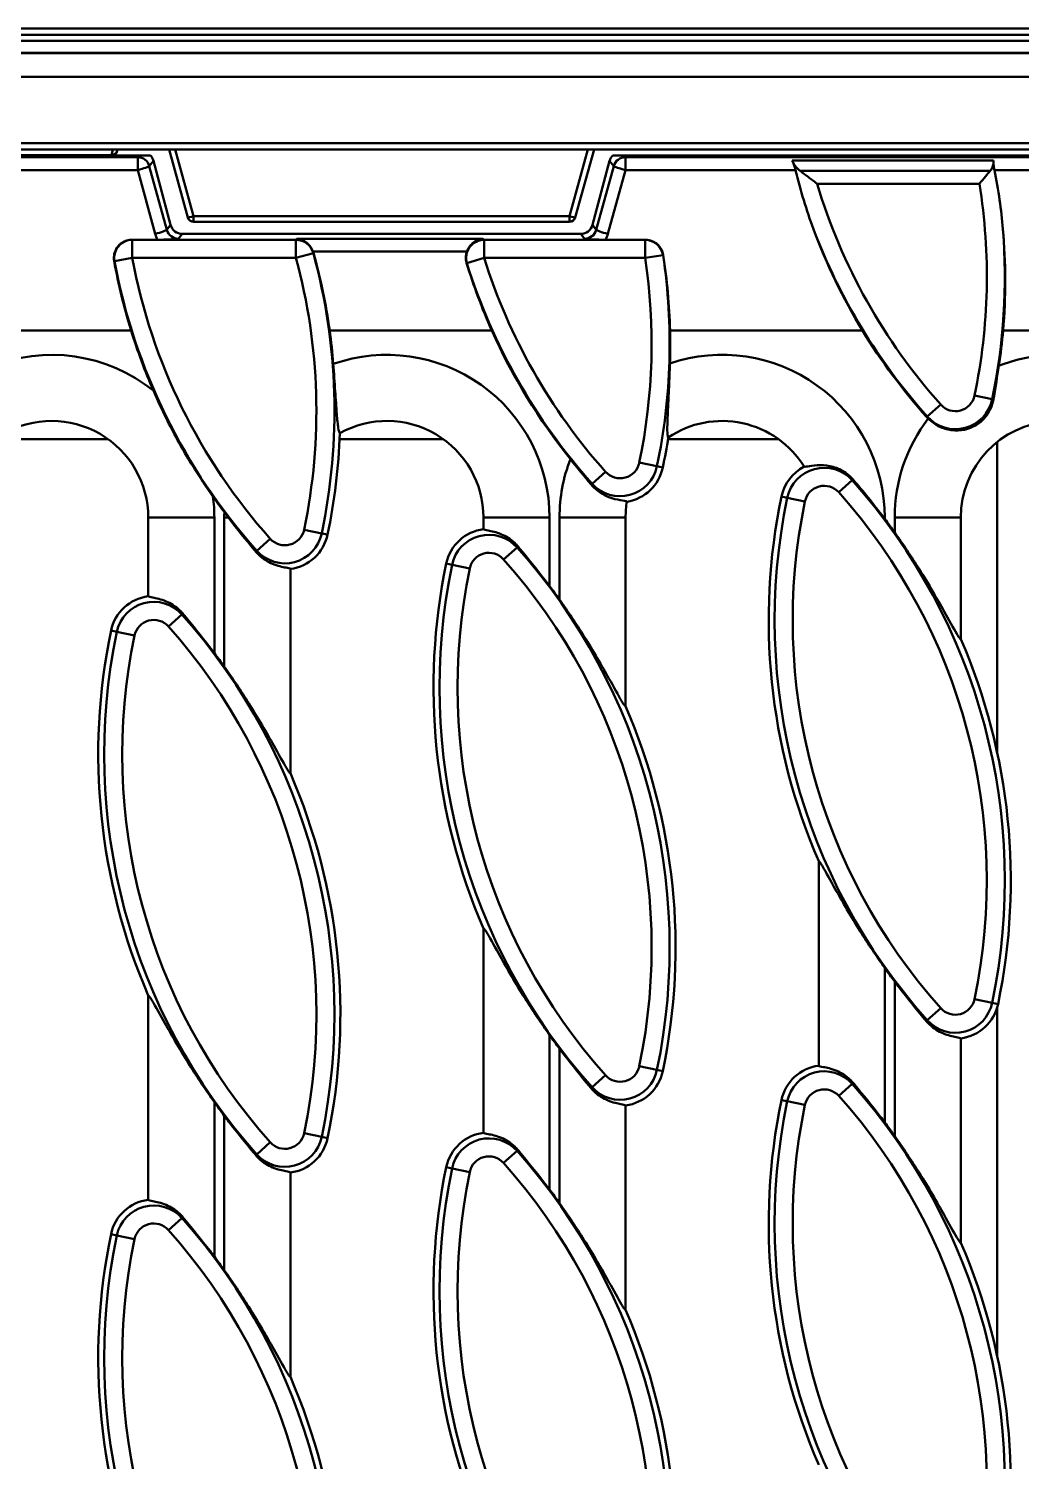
# Model space of a CAD drawing. Header units: millimetres. Extents: x 0 to 2774, y -40 to 1485.
# Drawn here: x 1880.7 to 1963, y 581.3 to 700 of the extents above; entities that cross this region are included whole.
import ezdxf

# ---------------------------------------------------------------- set-up
doc = ezdxf.new("R2010")
doc.units = ezdxf.units.MM
doc.header["$LTSCALE"] = 2.5
doc.layers.add('Sichtbar (ISO)', color=7, linetype='Continuous', lineweight=50)
doc.layers.add('Sichtbar schmal (ISO)', color=7, linetype='Continuous', lineweight=50)

msp = doc.modelspace()

# ---------------------------------------------------------------- linework, layer by layer
at = {"layer": 'Sichtbar (ISO)'}
for p, q in [((1965.988, 700.016), (1465.988, 700.016)), ((1965.988, 698.016), (1465.988, 698.016)), ((1965.988, 696.016), (1465.988, 696.016)), ((1858.138, 690.016), (1887.838, 690.016)), ((1887.728, 690.003), (1858.248, 690.003)), ((1887.838, 690.016), (1892.725, 690.016)), ((1888.087, 689.886), (1888.122, 690.016)), ((1893.933, 684.383), (1892.379, 690.016)), ((1892.886, 690.016), (1927.09, 690.016)), ((1927.597, 690.016), (1926.043, 684.383)), ((1927.251, 690.016), (1965.988, 690.016)), ((1858.372, 689.516), (1887.604, 689.516)), ((1887.604, 689.516), (1889.893, 689.516)), ((1890.837, 689.516), (1889.893, 689.516)), ((1892.512, 683.754), (1891.086, 689.077)), ((1928.89, 689.077), (1927.464, 683.754)), ((1930.083, 689.516), (1929.14, 689.516)), ((1930.083, 689.516), (1965.488, 689.516)), ((1894.415, 684.016), (1925.561, 684.016)), ((1891.439, 682.529), (1889.315, 682.529)), ((1926.502, 683.016), (1893.475, 683.016)), ((1931.842, 682.529), (1928.537, 682.529)), ((1889.227, 675.016), (1876.837, 675.016)), ((1919.116, 675.016), (1905.689, 675.016)), ((1949.83, 675.016), (1933.902, 675.016)), ((1965.488, 675.016), (1961.492, 675.016)), ((1960.988, 640.114), (1960.988, 665.761)), ((1890.655, 659.516), (1890.655, 652.995)), ((1918.433, 659.516), (1918.433, 658.55)), ((1930.21, 643.883), (1930.21, 659.516)), ((1957.988, 649.439), (1957.988, 659.516)), ((1902.433, 638.328), (1902.433, 655.258)), ((1946.21, 631.037), (1946.21, 614.106)), ((1918.433, 625.481), (1918.433, 608.55)), ((1890.655, 619.926), (1890.655, 602.995)), ((1960.988, 590.114), (1960.988, 618.894)), ((1957.988, 599.439), (1957.988, 616.37)), ((1930.21, 593.883), (1930.21, 610.814)), ((1902.433, 588.328), (1902.433, 605.258))]:
    msp.add_line(p, q, dxfattribs=at)
for centre, radius, start, end in [((1887.604, 690.016), 0.5, 270, 345), ((1894.415, 684.516), 0.5, 195.42277, 270), ((1925.561, 684.516), 0.5, 270, 344.57723), ((1936.726, 689.894), 49.775, 197.39184, 203.52081), ((1856.361, 668.36), 49.775, 4.46839, 7.68444), ((1964.504, 695.449), 49.775, 204.2374, 218.65446), ((1884.139, 673.915), 49.775, 358.11784, 1.26655), ((1992.282, 701.005), 49.775, 211.47535, 221.785), ((1911.917, 679.471), 49.775, 351.47381, 354.86459), ((1882.655, 659.516), 8, 0, 119.92904), ((1910.433, 659.516), 8, 0, 119.12127), ((1938.21, 659.516), 8, 31.81441, 123.90218), ((1957.534, 669.953), 3.175, 221.785, 224.96502), ((1965.988, 659.516), 8, 93.58332, 180), ((1856.361, 668.36), 50.212, 348.215, 357.88226), ((1884.139, 673.915), 50.212, 348.215, 351.10984), ((1929.757, 664.398), 3.612, 278.95512, 348.215), ((1946.664, 660.522), 3.612, 117.2781, 168.215), ((1936.726, 689.894), 49.775, 215.13482, 216.97769), ((1992.282, 651.005), 50.212, 168.215, 203.43238), ((1938.21, 659.516), 8, 170.54752, 180), ((1911.917, 629.471), 49.775, 35.35783, 36.96405), ((1901.979, 658.842), 3.612, 277.21491, 348.215), ((1918.886, 654.967), 3.612, 97.21491, 168.215), ((1964.504, 645.449), 50.212, 168.215, 203.43238), ((1891.108, 649.411), 3.612, 97.21491, 168.215), ((1884.139, 623.915), 49.775, 35.35783, 36.96405), ((1936.726, 639.894), 50.212, 168.215, 203.43238), ((1911.917, 629.471), 50.212, 348.215, 23.43238), ((1856.361, 618.36), 49.775, 35.35783, 36.96405), ((1884.139, 623.915), 50.212, 348.215, 23.43238), ((1856.361, 618.36), 50.212, 348.215, 23.43238), ((1992.282, 651.005), 49.775, 215.35783, 216.96405), ((1957.534, 619.953), 3.612, 277.21491, 348.215), ((1964.504, 645.449), 49.775, 215.35783, 216.96405), ((1929.757, 614.398), 3.612, 277.21491, 348.215), ((1946.664, 610.522), 3.612, 97.21491, 168.215), ((1992.282, 601.005), 50.212, 168.215, 203.43238), ((1936.726, 639.894), 49.775, 215.35783, 216.96405), ((1911.917, 579.471), 49.775, 35.35783, 36.96405), ((1901.979, 608.842), 3.612, 277.21491, 348.215), ((1918.886, 604.967), 3.612, 97.21491, 168.215), ((1964.504, 595.449), 50.212, 168.215, 203.43238), ((1891.108, 599.411), 3.612, 97.21491, 168.215), ((1884.139, 573.915), 49.775, 35.35783, 36.96405), ((1936.726, 589.894), 50.212, 168.215, 203.43238), ((1911.917, 579.471), 50.212, 348.215, 23.43238), ((1856.361, 568.36), 49.775, 35.35783, 36.96405), ((1884.139, 573.915), 50.212, 348.215, 23.43238), ((1856.361, 568.36), 50.212, 348.215, 23.43238)]:
    msp.add_arc(centre, radius, start, end, dxfattribs=at)
for centre, major_axis, ratio, start_param, end_param in [((1887.742, 690.529), (-0.137, -0.51), 0.947813, 0.2487076, 0.4682626), ((1890.118, 688.812), (0.612, 0.798), 0.9939744, 5.6316035, 6.1409681), ((1929.858, 688.812), (-0.612, 0.798), 0.9939744, 0.1422172, 0.6515818), ((1893.48, 684.019), (-0.612, -0.798), 0.9939744, 5.6316035, 6.9347671), ((1926.496, 684.019), (0.612, -0.798), 0.9939744, 5.6316035, 6.9347671), ((1992.282, 700.679), (0, -49.606), 0.9999784, 5.067785, 5.2561266), ((1911.917, 679.144), (0, 49.748), 0.9999784, 4.6293024, 4.7983989), ((1856.361, 668.033), (0, 49.821), 0.9999784, 4.8530135, 4.984746), ((1884.139, 673.588), (0, 49.784), 0.9999784, 4.7410599, 4.8671749), ((1936.726, 689.567), (0, -49.679), 0.9999784, 4.8903682, 5.0096603), ((1964.504, 695.123), (0, -49.643), 0.9999784, 5.0092597, 5.1294146)]:
    msp.add_ellipse(centre, major_axis=major_axis, ratio=ratio, start_param=start_param, end_param=end_param, dxfattribs=at)
for points in [[(1892.725, 690.016), (1892.778, 690.016), (1892.833, 690.016), (1892.886, 690.016)], [(1927.09, 690.016), (1927.143, 690.016), (1927.198, 690.015), (1927.251, 690.016)], [(1944.294, 688.299), (1944.694, 686.619), (1945.202, 684.966), (1945.776, 683.418)], [(1961.48, 683.418), (1961.342, 685.011), (1961.107, 686.658), (1960.766, 688.299)], [(1904.344, 681.435), (1904.334, 681.471), (1904.322, 681.508), (1904.309, 681.544)], [(1927.357, 662.253), (1926.798, 662.921), (1926.213, 663.634), (1925.633, 664.359)], [(1897.295, 659.516), (1897.184, 659.661), (1897.073, 659.807), (1896.962, 659.954)], [(1951.601, 659.516), (1951.63, 659.478), (1951.659, 659.44), (1951.688, 659.401)]]:
    msp.add_open_spline(points, degree=3, dxfattribs=at)
for points, knots in [([(1944.022, 689.081), (1944.041, 689.031), (1944.064, 688.975), (1944.128, 688.819), (1944.17, 688.713), (1944.24, 688.503), (1944.27, 688.402), (1944.294, 688.299)], [-0.095069279, -0.095069279, -0.095069279, -0.095069279, -0.072592071, -0.072592071, -0.036211432, -0.036211432, -0.004493097, -0.004493097, -0.004493097, -0.004493097]), ([(1944.68, 688.228), (1944.514, 688.355), (1944.36, 688.516), (1944.162, 688.788), (1944.079, 688.935), (1944.022, 689.081)], [0.94311037, 0.94311037, 0.94311037, 0.94311037, 1.01350345, 1.01350345, 1.07286695, 1.07286695, 1.07286695, 1.07286695]), ([(1960.69, 689.081), (1960.698, 688.932), (1960.68, 688.775), (1960.599, 688.504), (1960.522, 688.352), (1960.419, 688.228)], [0.02809216, 0.02809216, 0.02809216, 0.02809216, 0.08694069, 0.08694069, 0.14551448, 0.14551448, 0.14551448, 0.14551448]), ([(1960.766, 688.299), (1960.747, 688.389), (1960.733, 688.48), (1960.708, 688.688), (1960.702, 688.8), (1960.695, 688.967), (1960.693, 689.027), (1960.69, 689.081)], [-0.097405404, -0.097405404, -0.097405404, -0.097405404, -0.069804734, -0.069804734, -0.03371985, -0.03371985, -0.010692875, -0.010692875, -0.010692875, -0.010692875]), ([(1946.084, 687.167), (1946.082, 687.169), (1946.08, 687.17), (1945.827, 687.359), (1945.573, 687.549), (1945.085, 687.919), (1944.865, 688.087), (1944.68, 688.228)], [-0.1621279, -0.1621279, -0.1621279, -0.1621279, -0.16145375, -0.16145375, -0.08150631, -0.08150631, 0, 0, 0, 0]), ([(1960.419, 688.228), (1960.304, 688.091), (1960.173, 687.935), (1959.873, 687.579), (1959.701, 687.375), (1959.527, 687.171), (1959.526, 687.169), (1959.524, 687.167)], [-0.14747102, -0.14747102, -0.14747102, -0.14747102, -0.07970014, -0.07970014, 0, 0, 0.00068904, 0.00068904, 0.00068904, 0.00068904]), ([(1889.315, 682.529), (1889.169, 682.529), (1889.023, 682.508), (1888.741, 682.424), (1888.608, 682.362), (1888.322, 682.175), (1888.181, 682.037), (1887.961, 681.717), (1887.883, 681.538), (1887.802, 681.159), (1887.798, 680.963), (1887.833, 680.772)], [-0.263177, -0.263177, -0.263177, -0.263177, -0.21915499, -0.21915499, -0.17517449, -0.17517449, -0.1166475, -0.1166475, -0.05834125, -0.05834125, 0, 0, 0, 0]), ([(1893.167, 682.615), (1893.166, 682.615), (1893.164, 682.615), (1892.984, 682.599), (1892.804, 682.583), (1892.429, 682.558), (1892.217, 682.545), (1891.779, 682.531), (1891.6, 682.529), (1891.439, 682.529)], [-0.00065488, -0.00065488, -0.00065488, -0.00065488, 0, 0, 0.07547715, 0.07547715, 0.14261854, 0.14261854, 0.19578519, 0.19578519, 0.19578519, 0.19578519]), ([(1904.309, 681.544), (1904.283, 681.616), (1904.251, 681.688), (1904.149, 681.881), (1904.07, 681.993), (1903.864, 682.225), (1903.731, 682.333), (1903.393, 682.531), (1903.18, 682.598), (1902.966, 682.615), (1902.965, 682.615), (1902.963, 682.615)], [-0.2085571, -0.2085571, -0.2085571, -0.2085571, -0.1848341, -0.1848341, -0.14182453, -0.14182453, -0.08370574, -0.08370574, 0, 0, 0.00067984, 0.00067984, 0.00067984, 0.00067984]), ([(1918.36, 682.615), (1918.358, 682.615), (1918.357, 682.615), (1918.21, 682.603), (1918.065, 682.565), (1917.788, 682.443), (1917.656, 682.358), (1917.427, 682.155), (1917.328, 682.042), (1917.175, 681.808), (1917.117, 681.695), (1917.067, 681.566), (1917.063, 681.555), (1917.059, 681.544)], [-0.26844356, -0.26844356, -0.26844356, -0.26844356, -0.2677908, -0.2677908, -0.21012445, -0.21012445, -0.15473179, -0.15473179, -0.10664602, -0.10664602, -0.06856541, -0.06856541, -0.06506453, -0.06506453, -0.06506453, -0.06506453]), ([(1928.537, 682.529), (1928.376, 682.529), (1928.197, 682.531), (1927.759, 682.545), (1927.547, 682.558), (1927.172, 682.583), (1926.992, 682.599), (1926.812, 682.615), (1926.811, 682.615), (1926.809, 682.615)], [0, 0, 0, 0, 0.04816986, 0.04816986, 0.10900106, 0.10900106, 0.17738463, 0.17738463, 0.17797798, 0.17797798, 0.17797798, 0.17797798]), ([(1933.327, 681.264), (1933.302, 681.42), (1933.253, 681.572), (1933.108, 681.855), (1933.013, 681.984), (1932.761, 682.233), (1932.596, 682.342), (1932.233, 682.491), (1932.038, 682.529), (1931.842, 682.529)], [-0.21324872, -0.21324872, -0.21324872, -0.21324872, -0.16547008, -0.16547008, -0.11767346, -0.11767346, -0.05890351, -0.05890351, 0, 0, 0, 0]), ([(1917.059, 681.544), (1917.015, 681.425), (1916.987, 681.301), (1916.957, 680.981), (1916.977, 680.787), (1917.034, 680.601)], [-0.096568685, -0.096568685, -0.096568685, -0.096568685, -0.058343818, -0.058343818, 0, 0, 0, 0]), ([(1905.985, 672.238), (1906.045, 671.469), (1906.099, 670.705), (1906.196, 669.293), (1906.238, 668.648), (1906.318, 667.632), (1906.356, 667.237), (1906.441, 666.694), (1906.487, 666.539), (1906.539, 666.504)], [-0.83946536, -0.83946536, -0.83946536, -0.83946536, -0.60841868, -0.60841868, -0.38200031, -0.38200031, -0.18504389, -0.18504389, 0, 0, 0, 0]), ([(1933.887, 672.281), (1933.871, 671.795), (1933.853, 671.312), (1933.813, 670.368), (1933.792, 669.909), (1933.737, 668.758), (1933.703, 668.099), (1933.668, 667.139), (1933.661, 666.785), (1933.682, 666.317), (1933.706, 666.185), (1933.748, 666.155)], [-0.86498591, -0.86498591, -0.86498591, -0.86498591, -0.71988853, -0.71988853, -0.5752164, -0.5752164, -0.33887455, -0.33887455, -0.15901342, -0.15901342, 0, 0, 0, 0]), ([(1961.142, 672.091), (1961.007, 671.192), (1960.862, 670.302), (1960.706, 669.402), (1960.697, 669.348), (1960.688, 669.295)], [-0.52212681, -0.52212681, -0.52212681, -0.52212681, -0.25051168, -0.25051168, -0.23341068, -0.23341068, -0.23341068, -0.23341068]), ([(1896.02, 661.248), (1895.692, 661.715), (1895.369, 662.188), (1894.77, 663.097), (1894.487, 663.542), (1893.86, 664.563), (1893.533, 665.123), (1892.871, 666.316), (1892.56, 666.908), (1891.838, 668.355), (1891.453, 669.187), (1891.087, 670.029)], [-0.99107799, -0.99107799, -0.99107799, -0.99107799, -0.82202369, -0.82202369, -0.66846052, -0.66846052, -0.4742175, -0.4742175, -0.27546673, -0.27546673, 0, 0, 0, 0]), ([(1960.688, 669.295), (1960.642, 669.032), (1960.563, 668.775), (1960.325, 668.245), (1960.15, 667.972), (1959.734, 667.513), (1959.514, 667.33), (1958.946, 666.985), (1958.611, 666.862), (1957.945, 666.725), (1957.577, 666.709), (1956.856, 666.807), (1956.514, 666.908), (1955.858, 667.228), (1955.553, 667.444), (1955.288, 667.71)], [-0.73449224, -0.73449224, -0.73449224, -0.73449224, -0.64825933, -0.64825933, -0.54719099, -0.54719099, -0.45836789, -0.45836789, -0.34416788, -0.34416788, -0.22323963, -0.22323963, -0.11271309, -0.11271309, 0, 0, 0, 0]), ([(1945.008, 663.733), (1945.08, 663.715), (1945.226, 663.738), (1945.684, 663.812), (1945.988, 663.859), (1946.68, 663.858), (1947.04, 663.819), (1947.765, 663.609), (1948.12, 663.448), (1948.674, 663.058), (1948.879, 662.874), (1949.061, 662.664)], [-0.80285678, -0.80285678, -0.80285678, -0.80285678, -0.65849774, -0.65849774, -0.51041371, -0.51041371, -0.37627405, -0.37627405, -0.24873873, -0.24873873, -0.16363193, -0.16363193, -0.16363193, -0.16363193]), ([(1949.061, 662.664), (1949.481, 662.179), (1949.893, 661.686), (1950.742, 660.635), (1951.175, 660.079), (1951.601, 659.516)], [-0.40773775, -0.40773775, -0.40773775, -0.40773775, -0.21201726, -0.21201726, 0, 0, 0, 0]), ([(1930.319, 660.829), (1930.259, 660.887), (1930.044, 660.91), (1929.501, 661.004), (1929.173, 661.073), (1928.5, 661.339), (1928.181, 661.511), (1927.695, 661.892), (1927.518, 662.061), (1927.357, 662.253)], [-0.69657519, -0.69657519, -0.69657519, -0.69657519, -0.53053486, -0.53053486, -0.37895062, -0.37895062, -0.2483974, -0.2483974, -0.16724771, -0.16724771, -0.16724771, -0.16724771]), ([(1899.568, 656.688), (1899.524, 656.741), (1899.479, 656.794), (1898.728, 657.692), (1897.993, 658.605), (1897.322, 659.481), (1897.308, 659.498), (1897.295, 659.516)], [0.70958265, 0.70958265, 0.70958265, 0.70958265, 0.73010989, 0.73010989, 1.0546565, 1.0546565, 1.06126588, 1.06126588, 1.06126588, 1.06126588]), ([(1918.433, 658.55), (1918.481, 658.51), (1918.612, 658.48), (1919.087, 658.388), (1919.485, 658.312), (1920.093, 658.053), (1920.284, 657.958), (1920.668, 657.714), (1920.86, 657.566), (1921.119, 657.32), (1921.21, 657.224), (1921.297, 657.121)], [0.04336489, 0.04336489, 0.04336489, 0.04336489, 0.19996601, 0.19996601, 0.39993202, 0.39993202, 0.47560066, 0.47560066, 0.55126929, 0.55126929, 0.59299387, 0.59299387, 0.59299387, 0.59299387]), ([(1952.511, 658.275), (1953.194, 657.311), (1953.89, 656.273), (1955.314, 654.015), (1956.022, 652.794), (1956.983, 651.076), (1957.39, 650.326), (1957.734, 649.75), (1957.811, 649.628), (1957.926, 649.474), (1957.966, 649.436), (1957.988, 649.439)], [3.485316, 3.485316, 3.485316, 3.485316, 3.8312275, 3.8312275, 4.2428686, 4.2428686, 4.5039478, 4.5039478, 4.5816976, 4.5816976, 4.6534636, 4.6534636, 4.6534636, 4.6534636]), ([(1902.433, 655.258), (1902.384, 655.299), (1902.253, 655.329), (1901.778, 655.421), (1901.38, 655.497), (1900.772, 655.756), (1900.581, 655.851), (1900.197, 656.095), (1900.005, 656.243), (1899.746, 656.489), (1899.655, 656.585), (1899.568, 656.688)], [0.04336489, 0.04336489, 0.04336489, 0.04336489, 0.19996601, 0.19996601, 0.39993202, 0.39993202, 0.47560066, 0.47560066, 0.55126929, 0.55126929, 0.59299387, 0.59299387, 0.59299387, 0.59299387]), ([(1921.297, 657.121), (1921.341, 657.068), (1921.386, 657.015), (1922.137, 656.117), (1922.872, 655.204), (1923.656, 654.182), (1923.782, 654.015), (1923.91, 653.846)], [0.70958265, 0.70958265, 0.70958265, 0.70958265, 0.73010989, 0.73010989, 1.0546565, 1.0546565, 1.11670002, 1.11670002, 1.11670002, 1.11670002]), ([(1890.655, 652.995), (1890.703, 652.954), (1890.834, 652.925), (1891.31, 652.832), (1891.707, 652.757), (1892.315, 652.498), (1892.506, 652.402), (1892.89, 652.159), (1893.082, 652.01), (1893.341, 651.764), (1893.432, 651.669), (1893.519, 651.565)], [0.04336489, 0.04336489, 0.04336489, 0.04336489, 0.19996601, 0.19996601, 0.39993202, 0.39993202, 0.47560066, 0.47560066, 0.55126929, 0.55126929, 0.59299387, 0.59299387, 0.59299387, 0.59299387]), ([(1924.733, 652.719), (1925.417, 651.756), (1926.113, 650.718), (1927.536, 648.459), (1928.244, 647.238), (1929.205, 645.52), (1929.612, 644.77), (1929.956, 644.195), (1930.033, 644.072), (1930.148, 643.918), (1930.188, 643.881), (1930.21, 643.883)], [3.485316, 3.485316, 3.485316, 3.485316, 3.8312275, 3.8312275, 4.2428686, 4.2428686, 4.5039478, 4.5039478, 4.5816976, 4.5816976, 4.6534636, 4.6534636, 4.6534636, 4.6534636]), ([(1893.519, 651.565), (1893.563, 651.512), (1893.608, 651.459), (1894.359, 650.561), (1895.094, 649.648), (1895.878, 648.626), (1896.005, 648.459), (1896.132, 648.29)], [0.70958265, 0.70958265, 0.70958265, 0.70958265, 0.73010989, 0.73010989, 1.0546565, 1.0546565, 1.11670002, 1.11670002, 1.11670002, 1.11670002]), ([(1896.955, 647.164), (1897.639, 646.2), (1898.335, 645.162), (1899.758, 642.903), (1900.467, 641.683), (1901.428, 639.965), (1901.834, 639.215), (1902.178, 638.639), (1902.255, 638.517), (1902.37, 638.363), (1902.411, 638.325), (1902.433, 638.328)], [3.485316, 3.485316, 3.485316, 3.485316, 3.8312275, 3.8312275, 4.2428686, 4.2428686, 4.5039478, 4.5039478, 4.5816976, 4.5816976, 4.6534636, 4.6534636, 4.6534636, 4.6534636]), ([(1951.688, 622.201), (1951.004, 623.164), (1950.308, 624.202), (1948.884, 626.461), (1948.176, 627.682), (1947.215, 629.4), (1946.809, 630.15), (1946.465, 630.725), (1946.388, 630.848), (1946.272, 631.002), (1946.232, 631.039), (1946.21, 631.037)], [3.485316, 3.485316, 3.485316, 3.485316, 3.8312275, 3.8312275, 4.2428686, 4.2428686, 4.5039478, 4.5039478, 4.5816976, 4.5816976, 4.6534636, 4.6534636, 4.6534636, 4.6534636]), ([(1923.91, 616.645), (1923.226, 617.609), (1922.53, 618.647), (1921.107, 620.905), (1920.398, 622.126), (1919.437, 623.844), (1919.031, 624.594), (1918.687, 625.17), (1918.61, 625.292), (1918.495, 625.446), (1918.454, 625.484), (1918.433, 625.481)], [3.485316, 3.485316, 3.485316, 3.485316, 3.8312275, 3.8312275, 4.2428686, 4.2428686, 4.5039478, 4.5039478, 4.5816976, 4.5816976, 4.6534636, 4.6534636, 4.6534636, 4.6534636]), ([(1955.124, 617.799), (1955.079, 617.852), (1955.035, 617.905), (1954.283, 618.803), (1953.548, 619.716), (1952.765, 620.738), (1952.638, 620.905), (1952.511, 621.074)], [0.70958265, 0.70958265, 0.70958265, 0.70958265, 0.73010989, 0.73010989, 1.0546565, 1.0546565, 1.11670002, 1.11670002, 1.11670002, 1.11670002]), ([(1896.132, 611.09), (1895.448, 612.053), (1894.752, 613.091), (1893.329, 615.35), (1892.621, 616.571), (1891.66, 618.289), (1891.253, 619.038), (1890.909, 619.614), (1890.832, 619.737), (1890.717, 619.891), (1890.677, 619.928), (1890.655, 619.926)], [3.485316, 3.485316, 3.485316, 3.485316, 3.8312275, 3.8312275, 4.2428686, 4.2428686, 4.5039478, 4.5039478, 4.5816976, 4.5816976, 4.6534636, 4.6534636, 4.6534636, 4.6534636]), ([(1957.988, 616.37), (1957.94, 616.41), (1957.809, 616.44), (1957.333, 616.532), (1956.935, 616.608), (1956.328, 616.867), (1956.137, 616.962), (1955.753, 617.206), (1955.561, 617.354), (1955.302, 617.6), (1955.211, 617.696), (1955.124, 617.799)], [0.04336489, 0.04336489, 0.04336489, 0.04336489, 0.19996601, 0.19996601, 0.39993202, 0.39993202, 0.47560066, 0.47560066, 0.55126929, 0.55126929, 0.59299387, 0.59299387, 0.59299387, 0.59299387]), ([(1927.346, 612.244), (1927.302, 612.297), (1927.257, 612.35), (1926.506, 613.248), (1925.771, 614.161), (1924.987, 615.183), (1924.86, 615.349), (1924.733, 615.519)], [0.70958265, 0.70958265, 0.70958265, 0.70958265, 0.73010989, 0.73010989, 1.0546565, 1.0546565, 1.11670002, 1.11670002, 1.11670002, 1.11670002]), ([(1946.21, 614.106), (1946.259, 614.065), (1946.39, 614.036), (1946.865, 613.943), (1947.263, 613.868), (1947.871, 613.609), (1948.062, 613.513), (1948.446, 613.27), (1948.638, 613.121), (1948.897, 612.875), (1948.988, 612.78), (1949.074, 612.676)], [0.04336489, 0.04336489, 0.04336489, 0.04336489, 0.19996601, 0.19996601, 0.39993202, 0.39993202, 0.47560066, 0.47560066, 0.55126929, 0.55126929, 0.59299387, 0.59299387, 0.59299387, 0.59299387]), ([(1949.074, 612.676), (1949.119, 612.623), (1949.163, 612.57), (1949.915, 611.672), (1950.65, 610.759), (1951.433, 609.737), (1951.56, 609.571), (1951.688, 609.401)], [0.70958265, 0.70958265, 0.70958265, 0.70958265, 0.73010989, 0.73010989, 1.0546565, 1.0546565, 1.11670002, 1.11670002, 1.11670002, 1.11670002]), ([(1930.21, 610.814), (1930.162, 610.855), (1930.031, 610.884), (1929.555, 610.977), (1929.158, 611.052), (1928.55, 611.311), (1928.359, 611.407), (1927.975, 611.65), (1927.783, 611.799), (1927.524, 612.045), (1927.433, 612.14), (1927.346, 612.244)], [0.04336489, 0.04336489, 0.04336489, 0.04336489, 0.19996601, 0.19996601, 0.39993202, 0.39993202, 0.47560066, 0.47560066, 0.55126929, 0.55126929, 0.59299387, 0.59299387, 0.59299387, 0.59299387]), ([(1899.568, 606.688), (1899.524, 606.741), (1899.479, 606.794), (1898.728, 607.692), (1897.993, 608.605), (1897.209, 609.627), (1897.083, 609.794), (1896.955, 609.963)], [0.70958265, 0.70958265, 0.70958265, 0.70958265, 0.73010989, 0.73010989, 1.0546565, 1.0546565, 1.11670002, 1.11670002, 1.11670002, 1.11670002]), ([(1918.433, 608.55), (1918.481, 608.51), (1918.612, 608.48), (1919.087, 608.388), (1919.485, 608.312), (1920.093, 608.053), (1920.284, 607.958), (1920.668, 607.714), (1920.86, 607.566), (1921.119, 607.32), (1921.21, 607.224), (1921.297, 607.121)], [0.04336489, 0.04336489, 0.04336489, 0.04336489, 0.19996601, 0.19996601, 0.39993202, 0.39993202, 0.47560066, 0.47560066, 0.55126929, 0.55126929, 0.59299387, 0.59299387, 0.59299387, 0.59299387]), ([(1952.511, 608.275), (1953.194, 607.311), (1953.89, 606.273), (1955.314, 604.015), (1956.022, 602.794), (1956.983, 601.076), (1957.39, 600.326), (1957.734, 599.75), (1957.811, 599.628), (1957.926, 599.474), (1957.966, 599.436), (1957.988, 599.439)], [3.485316, 3.485316, 3.485316, 3.485316, 3.8312275, 3.8312275, 4.2428686, 4.2428686, 4.5039478, 4.5039478, 4.5816976, 4.5816976, 4.6534636, 4.6534636, 4.6534636, 4.6534636]), ([(1902.433, 605.258), (1902.384, 605.299), (1902.253, 605.329), (1901.778, 605.421), (1901.38, 605.497), (1900.772, 605.756), (1900.581, 605.851), (1900.197, 606.095), (1900.005, 606.243), (1899.746, 606.489), (1899.655, 606.585), (1899.568, 606.688)], [0.04336489, 0.04336489, 0.04336489, 0.04336489, 0.19996601, 0.19996601, 0.39993202, 0.39993202, 0.47560066, 0.47560066, 0.55126929, 0.55126929, 0.59299387, 0.59299387, 0.59299387, 0.59299387]), ([(1921.297, 607.121), (1921.341, 607.068), (1921.386, 607.015), (1922.137, 606.117), (1922.872, 605.204), (1923.656, 604.182), (1923.782, 604.015), (1923.91, 603.846)], [0.70958265, 0.70958265, 0.70958265, 0.70958265, 0.73010989, 0.73010989, 1.0546565, 1.0546565, 1.11670002, 1.11670002, 1.11670002, 1.11670002]), ([(1890.655, 602.995), (1890.703, 602.954), (1890.834, 602.925), (1891.31, 602.832), (1891.707, 602.757), (1892.315, 602.498), (1892.506, 602.402), (1892.89, 602.159), (1893.082, 602.01), (1893.341, 601.764), (1893.432, 601.669), (1893.519, 601.565)], [0.04336489, 0.04336489, 0.04336489, 0.04336489, 0.19996601, 0.19996601, 0.39993202, 0.39993202, 0.47560066, 0.47560066, 0.55126929, 0.55126929, 0.59299387, 0.59299387, 0.59299387, 0.59299387]), ([(1924.733, 602.719), (1925.417, 601.756), (1926.113, 600.718), (1927.536, 598.459), (1928.244, 597.238), (1929.205, 595.52), (1929.612, 594.77), (1929.956, 594.195), (1930.033, 594.072), (1930.148, 593.918), (1930.188, 593.881), (1930.21, 593.883)], [3.485316, 3.485316, 3.485316, 3.485316, 3.8312275, 3.8312275, 4.2428686, 4.2428686, 4.5039478, 4.5039478, 4.5816976, 4.5816976, 4.6534636, 4.6534636, 4.6534636, 4.6534636]), ([(1893.519, 601.565), (1893.563, 601.512), (1893.608, 601.459), (1894.359, 600.561), (1895.094, 599.648), (1895.878, 598.626), (1896.005, 598.459), (1896.132, 598.29)], [0.70958265, 0.70958265, 0.70958265, 0.70958265, 0.73010989, 0.73010989, 1.0546565, 1.0546565, 1.11670002, 1.11670002, 1.11670002, 1.11670002]), ([(1896.955, 597.164), (1897.639, 596.2), (1898.335, 595.162), (1899.758, 592.903), (1900.467, 591.683), (1901.428, 589.965), (1901.834, 589.215), (1902.178, 588.639), (1902.255, 588.517), (1902.37, 588.363), (1902.411, 588.325), (1902.433, 588.328)], [3.485316, 3.485316, 3.485316, 3.485316, 3.8312275, 3.8312275, 4.2428686, 4.2428686, 4.5039478, 4.5039478, 4.5816976, 4.5816976, 4.6534636, 4.6534636, 4.6534636, 4.6534636])]:
    msp.add_open_spline(points, degree=3, knots=knots, dxfattribs=at)
at = {"layer": 'Sichtbar schmal (ISO)'}
for p, q in [((1465.988, 699.516), (1965.988, 699.516)), ((1965.988, 699.016), (1465.988, 699.016)), ((1465.988, 697.99), (1965.988, 697.99)), ((1965.988, 690.516), (1465.988, 690.516)), ((1887.728, 690.003), (1887.604, 689.54)), ((1894.415, 684.472), (1892.886, 690.016)), ((1927.09, 690.016), (1925.561, 684.472)), ((1889.782, 689.37), (1736.194, 689.37)), ((1887.604, 689.54), (1858.372, 689.54)), ((1887.604, 689.516), (1887.604, 689.54)), ((1889.893, 689.516), (1889.782, 689.37)), ((1889.782, 688.299), (1889.782, 689.37)), ((1890.744, 688.632), (1891.086, 689.077)), ((1892.197, 683.344), (1890.744, 688.632)), ((1929.232, 688.632), (1927.779, 683.344)), ((1928.89, 689.077), (1929.232, 688.632)), ((1930.194, 689.37), (1930.083, 689.516)), ((1965.488, 689.37), (1930.194, 689.37)), ((1930.194, 689.37), (1930.194, 688.299)), ((1960.69, 689.081), (1944.022, 689.081)), ((1871.177, 688.299), (1889.782, 688.299)), ((1889.782, 688.299), (1891.235, 683.011)), ((1928.741, 683.011), (1930.194, 688.299)), ((1930.194, 688.299), (1944.294, 688.299)), ((1960.419, 688.228), (1944.68, 688.228)), ((1960.766, 688.299), (1965.488, 688.299)), ((1959.524, 687.167), (1946.084, 687.167)), ((1892.512, 683.754), (1892.197, 683.344)), ((1894.415, 684.472), (1894.415, 684.016)), ((1925.561, 684.472), (1894.415, 684.472)), ((1925.561, 684.016), (1925.561, 684.472)), ((1927.779, 683.344), (1927.464, 683.754)), ((1889.322, 682.523), (1889.322, 681.029)), ((1889.322, 682.523), (1902.893, 682.523)), ((1893.167, 682.615), (1893.475, 683.016)), ((1902.893, 681.029), (1902.893, 682.523)), ((1918.36, 682.615), (1902.963, 682.615)), ((1918.485, 682.523), (1918.485, 681.029)), ((1918.485, 682.523), (1931.837, 682.523)), ((1926.502, 683.016), (1926.809, 682.615)), ((1931.837, 681.029), (1931.837, 682.523)), ((1904.335, 681.421), (1902.893, 681.029)), ((1904.309, 681.544), (1917.059, 681.544)), ((1933.315, 681.249), (1931.837, 681.029)), ((1889.322, 681.029), (1887.854, 680.754)), ((1889.322, 681.029), (1902.893, 681.029)), ((1918.485, 681.029), (1917.059, 680.582)), ((1918.485, 681.029), (1931.837, 681.029)), ((1959.126, 669.621), (1960.588, 669.316)), ((1956.322, 668.87), (1955.208, 667.875)), ((1960.588, 669.316), (1960.688, 669.295)), ((1955.208, 667.875), (1955.167, 667.838)), ((1887.342, 665.998), (1878.694, 665.998)), ((1915.12, 665.998), (1906.518, 665.998)), ((1942.898, 665.998), (1933.723, 665.998)), ((1931.348, 664.066), (1932.811, 663.761)), ((1932.811, 663.761), (1933.293, 663.66)), ((1927.43, 662.319), (1927.357, 662.253)), ((1928.545, 663.315), (1927.43, 662.319)), ((1947.876, 661.605), (1948.99, 662.601)), ((1948.99, 662.601), (1949.061, 662.664)), ((1943.61, 661.159), (1943.128, 661.26)), ((1945.073, 660.854), (1943.61, 661.159)), ((1896.132, 659.516), (1890.655, 659.516)), ((1896.132, 648.29), (1896.132, 659.516)), ((1896.955, 659.516), (1897.295, 659.516)), ((1896.955, 659.516), (1896.955, 647.164)), ((1923.91, 659.516), (1918.433, 659.516)), ((1923.91, 653.846), (1923.91, 659.516)), ((1924.733, 659.516), (1930.21, 659.516)), ((1924.733, 659.516), (1924.733, 652.719)), ((1951.688, 659.516), (1951.601, 659.516)), ((1951.688, 659.401), (1951.688, 659.516)), ((1952.511, 659.516), (1957.988, 659.516)), ((1952.511, 659.516), (1952.511, 658.275)), ((1900.767, 657.759), (1899.653, 656.763)), ((1903.57, 658.51), (1905.033, 658.205)), ((1905.033, 658.205), (1905.515, 658.104)), ((1899.653, 656.763), (1899.568, 656.688)), ((1920.098, 656.05), (1921.212, 657.046)), ((1921.212, 657.046), (1921.297, 657.121)), ((1915.832, 655.604), (1915.35, 655.704)), ((1917.295, 655.299), (1915.832, 655.604)), ((1892.32, 650.494), (1893.435, 651.49)), ((1893.435, 651.49), (1893.519, 651.565)), ((1888.054, 650.048), (1887.572, 650.149)), ((1889.517, 649.743), (1888.054, 650.048)), ((1951.688, 609.401), (1951.688, 622.201)), ((1952.511, 621.074), (1952.511, 608.275)), ((1959.126, 619.621), (1960.588, 619.316)), ((1955.208, 617.875), (1956.322, 618.87)), ((1960.588, 619.316), (1961.071, 619.216)), ((1955.208, 617.875), (1955.124, 617.799)), ((1923.91, 603.846), (1923.91, 616.645)), ((1924.733, 615.519), (1924.733, 602.719)), ((1931.348, 614.066), (1932.811, 613.761)), ((1932.811, 613.761), (1933.293, 613.66)), ((1927.43, 612.319), (1928.545, 613.315)), ((1948.99, 612.601), (1947.876, 611.605)), ((1948.99, 612.601), (1949.074, 612.676)), ((1927.43, 612.319), (1927.346, 612.244)), ((1943.61, 611.159), (1943.128, 611.26)), ((1896.132, 598.29), (1896.132, 611.09)), ((1943.61, 611.159), (1945.073, 610.854)), ((1896.955, 609.963), (1896.955, 597.164)), ((1899.653, 606.763), (1900.767, 607.759)), ((1903.57, 608.51), (1905.033, 608.205)), ((1905.033, 608.205), (1905.515, 608.104)), ((1899.653, 606.763), (1899.568, 606.688)), ((1921.212, 607.046), (1920.098, 606.05)), ((1921.212, 607.046), (1921.297, 607.121)), ((1915.832, 605.604), (1915.35, 605.704)), ((1915.832, 605.604), (1917.295, 605.299)), ((1893.435, 601.49), (1892.32, 600.494)), ((1893.435, 601.49), (1893.519, 601.565)), ((1888.054, 600.048), (1887.572, 600.149)), ((1888.054, 600.048), (1889.517, 599.743))]:
    msp.add_line(p, q, dxfattribs=at)
for centre, radius, start, end in [((1992.282, 701.005), 48.226, 196.6744, 221.785), ((1911.917, 679.471), 48.226, 348.215, 9.18307), ((1992.282, 701.005), 49.72, 200.71507, 221.785), ((1911.917, 679.471), 49.72, 348.215, 4.55299), ((1856.361, 668.36), 49.72, 348.215, 15.23034), ((1884.139, 673.915), 49.72, 348.215, 8.48211), ((1936.726, 689.894), 49.72, 190.59245, 221.785), ((1936.726, 689.894), 48.226, 190.59245, 221.785), ((1856.361, 668.36), 48.226, 348.215, 15.23034), ((1964.504, 695.449), 49.72, 197.39883, 221.785), ((1964.504, 695.449), 48.226, 197.39883, 221.785), ((1884.139, 673.915), 48.226, 348.215, 8.48211), ((1882.655, 659.516), 13.477, 51.27039, 112.45525), ((1910.433, 659.516), 13.477, 0, 109.26983), ((1938.21, 659.516), 13.477, 0, 108.71035), ((1965.988, 659.516), 13.477, 92.12614, 111.07617), ((1957.534, 669.953), 1.626, 221.785, 348.215), ((1957.534, 669.953), 3.12, 221.785, 348.215), ((1965.988, 659.516), 13.477, 142.55524, 180), ((1938.21, 659.516), 13.477, 158.93996, 180), ((1929.757, 664.398), 3.12, 221.785, 348.215), ((1929.757, 664.398), 1.626, 221.785, 348.215), ((1946.664, 660.522), 3.12, 41.785, 168.215), ((1911.917, 629.471), 49.72, 348.215, 41.785), ((1882.655, 659.516), 13.477, 0, 7.38524), ((1992.282, 651.005), 49.72, 168.215, 221.785), ((1946.664, 660.522), 1.626, 41.785, 168.215), ((1911.917, 629.471), 48.226, 348.215, 41.785), ((1910.433, 659.516), 13.477, 178.13701, 180), ((1992.282, 651.005), 48.226, 168.215, 221.785), ((1901.979, 658.842), 3.12, 221.785, 348.215), ((1901.979, 658.842), 1.626, 221.785, 348.215), ((1918.886, 654.967), 3.12, 41.785, 168.215), ((1918.886, 654.967), 1.626, 41.785, 168.215), ((1884.139, 623.915), 49.72, 348.215, 41.785), ((1964.504, 645.449), 49.72, 168.215, 221.785), ((1964.504, 645.449), 48.226, 168.215, 221.785), ((1884.139, 623.915), 48.226, 348.215, 41.785), ((1891.108, 649.411), 3.12, 41.785, 168.215), ((1891.108, 649.411), 1.626, 41.785, 168.215), ((1856.361, 618.36), 48.226, 348.215, 41.785), ((1856.361, 618.36), 49.72, 348.215, 41.785), ((1936.726, 639.894), 49.72, 168.215, 221.785), ((1936.726, 639.894), 48.226, 168.215, 221.785), ((1957.534, 619.953), 1.626, 221.785, 348.215), ((1957.534, 619.953), 3.12, 221.785, 348.215), ((1929.757, 614.398), 3.12, 221.785, 348.215), ((1929.757, 614.398), 1.626, 221.785, 348.215), ((1946.664, 610.522), 3.12, 41.785, 168.215), ((1911.917, 579.471), 49.72, 348.215, 41.785), ((1946.664, 610.522), 1.626, 41.785, 168.215), ((1911.917, 579.471), 48.226, 348.215, 41.785), ((1992.282, 601.005), 49.72, 168.215, 221.785), ((1992.282, 601.005), 48.226, 168.215, 221.785), ((1901.979, 608.842), 3.12, 221.785, 348.215), ((1901.979, 608.842), 1.626, 221.785, 348.215), ((1918.886, 604.967), 3.12, 41.785, 168.215), ((1918.886, 604.967), 1.626, 41.785, 168.215), ((1884.139, 573.915), 49.72, 348.215, 41.785), ((1964.504, 595.449), 49.72, 168.215, 221.785), ((1964.504, 595.449), 48.226, 168.215, 221.785), ((1884.139, 573.915), 48.226, 348.215, 41.785), ((1891.108, 599.411), 3.12, 41.785, 168.215), ((1891.108, 599.411), 1.626, 41.785, 168.215), ((1856.361, 568.36), 49.72, 348.215, 41.785), ((1936.726, 589.894), 49.72, 168.215, 221.785), ((1936.726, 589.894), 48.226, 168.215, 221.785), ((1856.361, 568.36), 48.226, 348.215, 41.785)]:
    msp.add_arc(centre, radius, start, end, dxfattribs=at)
for centre, major_axis, ratio, start_param, end_param in [((1887.604, 690.016), (0.483, -0.129), 0.947813, 4.9610966, 6.2831853), ((1889.782, 688.374), (0.793, -0.609), 0.9939744, 0.9192145, 2.2223781), ((1889.782, 688.374), (0.964, 0.265), 0.0721967, 4.6925556, 6.1956899), ((1930.194, 688.374), (0.793, 0.609), 0.9939744, 0.9192145, 2.2223781), ((1930.194, 688.374), (-0.964, 0.265), 0.0721967, 0.0874954, 1.5906297), ((1894.415, 684.516), (-0.482, -0.133), 0.0840398, 0, 1.5476161), ((1925.561, 684.516), (0.482, -0.133), 0.0840398, 4.7355692, 6.2831853), ((1889.322, 681.029), (-0.958, -1.154), 0.9907517, 3.8391246, 5.5856534), ((1891.235, 683.086), (0.964, 0.265), 0.0721967, 4.6925556, 6.1956899), ((1893.169, 683.538), (-1.998, -0.165), 0.9949797, 0.185051, 0.4481556), ((1893.169, 683.613), (-0.941, -0.361), 0.9888886, 6.1870891, 7.4902527), ((1902.893, 681.029), (1.192, -0.911), 0.9939927, 0.9212125, 2.2203802), ((1918.485, 681.029), (-0.888, -1.209), 0.9892563, 3.7803194, 5.6444585), ((1926.807, 683.613), (0.941, -0.361), 0.9888886, 5.0761179, 6.3792815), ((1928.741, 683.086), (-0.964, 0.265), 0.0721967, 0.0874954, 1.5906297), ((1926.807, 683.538), (1.998, -0.165), 0.9949797, 5.8350297, 6.0981343), ((1931.837, 681.029), (1.136, -0.979), 0.9933956, 0.8626938, 2.2788989)]:
    msp.add_ellipse(centre, major_axis=major_axis, ratio=ratio, start_param=start_param, end_param=end_param, dxfattribs=at)
for points in [[(1889.322, 682.523), (1889.32, 682.525), (1889.318, 682.527), (1889.315, 682.529)], [(1902.897, 682.529), (1902.896, 682.527), (1902.894, 682.525), (1902.893, 682.523)], [(1902.963, 682.615), (1902.941, 682.586), (1902.919, 682.557), (1902.897, 682.529)], [(1918.477, 682.529), (1918.438, 682.557), (1918.399, 682.586), (1918.36, 682.615)], [(1918.485, 682.523), (1918.482, 682.525), (1918.48, 682.527), (1918.477, 682.529)], [(1931.842, 682.529), (1931.84, 682.527), (1931.839, 682.525), (1931.837, 682.523)], [(1904.335, 681.421), (1904.338, 681.426), (1904.341, 681.43), (1904.344, 681.435)], [(1933.315, 681.249), (1933.319, 681.254), (1933.323, 681.259), (1933.327, 681.264)], [(1887.833, 680.772), (1887.84, 680.766), (1887.847, 680.76), (1887.854, 680.754)], [(1917.034, 680.601), (1917.042, 680.595), (1917.051, 680.588), (1917.059, 680.582)]]:
    msp.add_open_spline(points, degree=3, dxfattribs=at)

doc.saveas('drawing.dxf')
